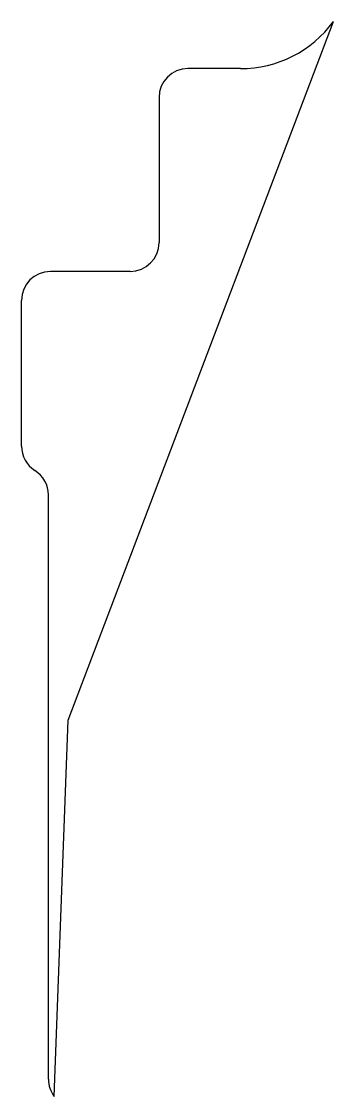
# Model space of a CAD drawing. Header units: inches. Extents: x 123.97 to 124.64, y 43.64 to 45.96.
import ezdxf

# ---------------------------------------------------------------- set-up
doc = ezdxf.new("R2010")
doc.units = ezdxf.units.IN
doc.header["$MEASUREMENT"] = 0

msp = doc.modelspace()

# ---------------------------------------------------------------- linework, layer by layer
at = {"color": 1, "linetype": 'Continuous', "lineweight": 25}
for p, q in [((124.0705, 44.4545), (124.6443, 45.9643)), ((124.4429, 45.8624), (124.3294, 45.8624)), ((124.2669, 45.7999), (124.2669, 45.4866)), ((124.2044, 45.4241), (124.032, 45.4241)), ((123.9695, 45.0467), (123.9695, 45.3616)), ((124.0277, 43.6785), (124.0277, 44.941)), ((124.0403, 43.6408), (124.0705, 44.4545))]:
    msp.add_line(p, q, dxfattribs=at)
for centre, radius, start, end in [((124.4429, 46.1124), 0.25, 270, 323.676), ((124.3294, 45.7999), 0.0625, 90, 180), ((124.2044, 45.4866), 0.0625, 270, 0), ((124.032, 45.3616), 0.0625, 90, 180), ((124.032, 45.0467), 0.0625, 180, 237.7056), ((123.9652, 44.941), 0.0625, 0, 57.7056), ((124.0902, 43.6785), 0.0625, 180, 217.0396)]:
    msp.add_arc(centre, radius, start, end, dxfattribs=at)

doc.saveas('drawing.dxf')
